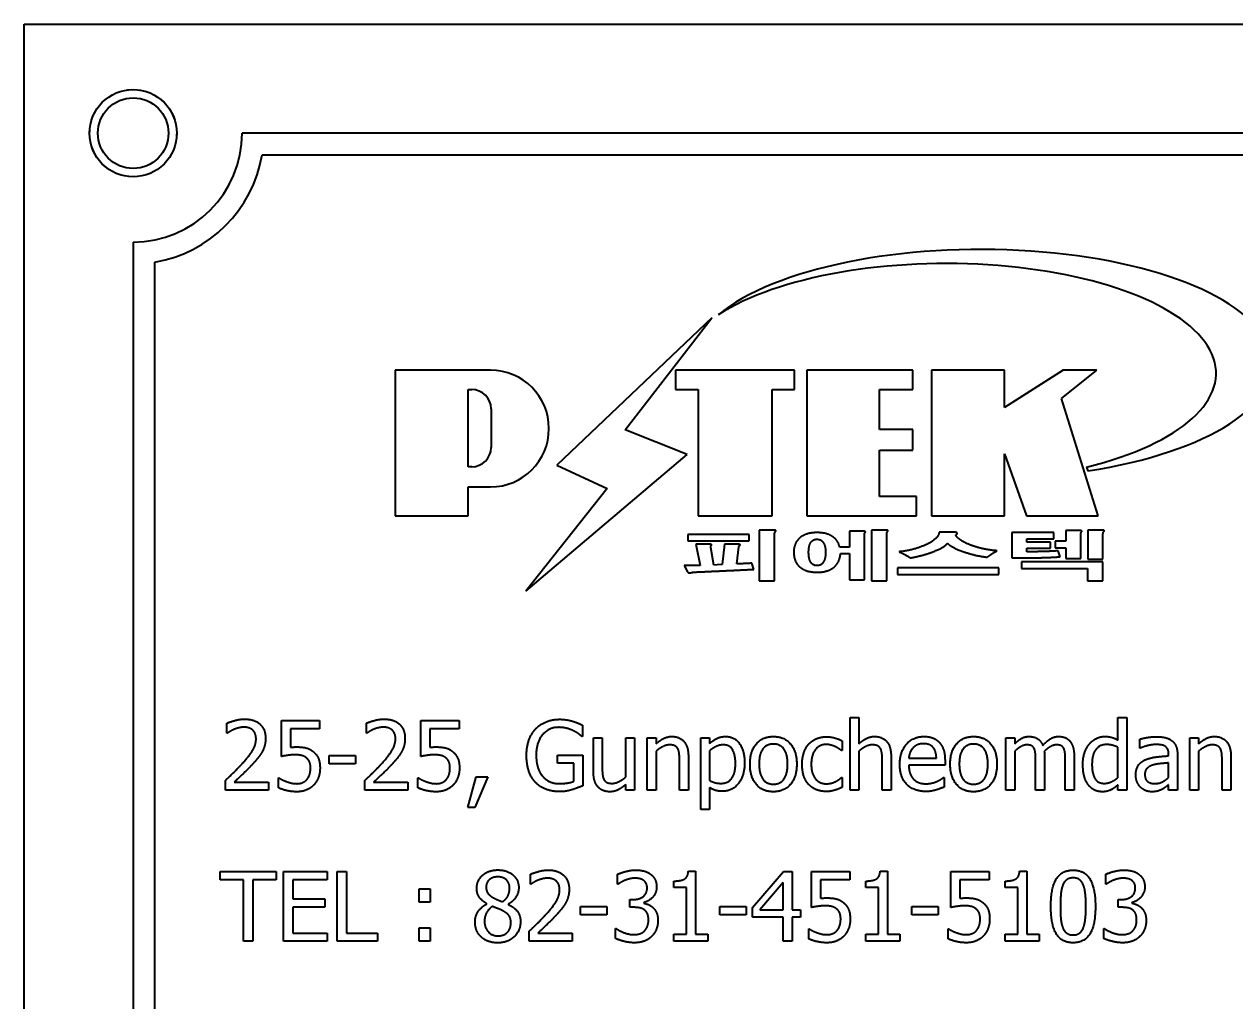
# Model space of a CAD drawing. Header units: inches. Extents: x 6934 to 18973, y 4254 to 7629.
# Drawn here: x 9888.1 to 9943.7, y 5525.9 to 5570.7 of the extents above; entities that cross this region are included whole.
import ezdxf

# ---------------------------------------------------------------- set-up
doc = ezdxf.new("R2010")
doc.units = ezdxf.units.IN
doc.header["$MEASUREMENT"] = 0
doc.layers.add('POWER SUPPLY CASE OUTLINE$0$가시적인 것(ISO)', color=3, linetype='Continuous', lineweight=40, true_color=0x00ff00)
doc.layers.add('POWER SUPPLY CASE OUTLINE$0$가시적인 좁은 것(ISO)', color=3, linetype='Continuous', lineweight=35, true_color=0x00ff00)

msp = doc.modelspace()

# ---------------------------------------------------------------- linework, layer by layer
at = {"layer": 'POWER SUPPLY CASE OUTLINE$0$가시적인 것(ISO)'}
for p, q in [((9888.072, 5570.744), (10038.072, 5570.744)), ((9888.072, 5475.744), (9888.072, 5570.744)), ((10028.072, 5565.744), (9898.072, 5565.744)), ((9898.988, 5564.744), (10027.156, 5564.744)), ((9893.072, 5560.744), (9893.072, 5485.744)), ((9894.072, 5486.66), (9894.072, 5559.828)), ((9919.629, 5557.264), (9912.515, 5550.513)), ((9915.655, 5552.131), (9919.629, 5557.264)), ((9905.099, 5554.863), (9905.099, 5548.178)), ((9909.476, 5554.863), (9905.099, 5554.863)), ((9917.965, 5554.863), (9917.965, 5553.977)), ((9923.426, 5554.863), (9917.965, 5554.863)), ((9923.426, 5553.977), (9923.426, 5554.863)), ((9923.989, 5554.863), (9923.989, 5548.178)), ((9928.846, 5554.863), (9923.989, 5554.863)), ((9928.846, 5553.977), (9928.846, 5554.863)), ((9929.705, 5554.863), (9929.705, 5548.178)), ((9933.067, 5554.863), (9929.705, 5554.863)), ((9933.067, 5553.148), (9933.067, 5554.863)), ((9935.754, 5554.863), (9933.067, 5553.148)), ((9935.679, 5553.568), (9937.292, 5554.863)), ((9937.292, 5554.863), (9935.754, 5554.863)), ((9908.442, 5550.433), (9908.442, 5553.977)), ((9908.442, 5553.977), (9908.611, 5553.977)), ((9917.965, 5553.977), (9918.996, 5553.977)), ((9918.996, 5553.977), (9918.996, 5548.178)), ((9922.395, 5553.977), (9923.426, 5553.977)), ((9922.395, 5548.178), (9922.395, 5553.977)), ((9927.331, 5553.977), (9928.846, 5553.977)), ((9927.331, 5552.139), (9927.331, 5553.977)), ((9937.357, 5548.178), (9935.679, 5553.568)), ((9909.497, 5553.091), (9909.497, 5551.319)), ((9918.498, 5551.002), (9915.655, 5552.131)), ((9928.846, 5552.139), (9927.331, 5552.139)), ((9928.846, 5551.198), (9928.846, 5552.139)), ((9911.093, 5544.717), (9918.498, 5551.002)), ((9927.331, 5551.198), (9928.846, 5551.198)), ((9927.331, 5549.064), (9927.331, 5551.198)), ((9933.067, 5551.019), (9934.072, 5548.178)), ((9933.067, 5548.178), (9933.067, 5551.019)), ((9908.611, 5550.433), (9908.442, 5550.433)), ((9912.515, 5550.513), (9914.833, 5549.438)), ((9936.826, 5550.42), (9936.882, 5550.242)), ((9908.442, 5548.178), (9908.442, 5549.507)), ((9908.442, 5549.507), (9909.476, 5549.507)), ((9914.833, 5549.438), (9911.093, 5544.717)), ((9929.023, 5549.064), (9927.331, 5549.064)), ((9929.023, 5548.178), (9929.023, 5549.064)), ((9905.099, 5548.178), (9908.442, 5548.178)), ((9918.996, 5548.178), (9922.395, 5548.178)), ((9923.989, 5548.178), (9929.023, 5548.178)), ((9929.705, 5548.178), (9933.067, 5548.178)), ((9934.072, 5548.178), (9937.357, 5548.178)), ((9921.794, 5547.53), (9921.794, 5545.203)), ((9922.225, 5547.53), (9921.794, 5547.53)), ((9925.943, 5547.481), (9925.943, 5546.742)), ((9926.34, 5547.481), (9925.943, 5547.481)), ((9926.951, 5547.53), (9926.951, 5545.203)), ((9927.392, 5547.53), (9926.951, 5547.53)), ((9930.572, 5547.435), (9930.058, 5547.435)), ((9935.87, 5547.513), (9935.87, 5547.021)), ((9936.272, 5547.513), (9935.87, 5547.513)), ((9936.878, 5547.53), (9936.878, 5546.197)), ((9937.319, 5547.53), (9936.878, 5547.53)), ((9921.348, 5547.331), (9918.532, 5547.331)), ((9918.532, 5547.331), (9918.532, 5547.035)), ((9918.532, 5547.035), (9921.348, 5547.035)), ((9918.896, 5546.883), (9919.094, 5545.908)), ((9919.351, 5546.883), (9918.896, 5546.883)), ((9920.209, 5546.883), (9920.107, 5545.94)), ((9920.631, 5546.883), (9920.209, 5546.883)), ((9921.348, 5547.035), (9921.348, 5547.331)), ((9922.511, 5545.203), (9922.511, 5547.367)), ((9926.631, 5545.242), (9926.631, 5547.336)), ((9927.654, 5545.203), (9927.654, 5547.36)), ((9935.322, 5547.411), (9933.402, 5547.411)), ((9933.402, 5547.411), (9933.402, 5546.25)), ((9934.081, 5547.13), (9935.322, 5547.13)), ((9934.081, 5546.979), (9934.081, 5547.13)), ((9935.167, 5546.979), (9934.081, 5546.979)), ((9935.167, 5546.698), (9935.167, 5546.979)), ((9935.322, 5547.13), (9935.322, 5547.411)), ((9935.39, 5547.021), (9935.39, 5546.718)), ((9935.87, 5547.021), (9935.39, 5547.021)), ((9936.563, 5546.219), (9936.563, 5547.348)), ((9937.581, 5546.197), (9937.581, 5547.36)), ((9919.724, 5545.923), (9919.589, 5546.73)), ((9920.781, 5545.971), (9920.873, 5546.754)), ((9925.943, 5546.742), (9925.497, 5546.742)), ((9925.531, 5546.444), (9925.943, 5546.444)), ((9925.943, 5546.444), (9925.943, 5545.242)), ((9934.081, 5546.698), (9935.167, 5546.698)), ((9934.081, 5546.534), (9934.081, 5546.698)), ((9934.352, 5546.534), (9934.081, 5546.534)), ((9935.39, 5546.718), (9935.87, 5546.718)), ((9935.622, 5546.303), (9935.516, 5546.572)), ((9935.87, 5546.718), (9935.87, 5546.219)), ((9918.362, 5545.894), (9918.493, 5545.644)), ((9919.879, 5545.933), (9919.724, 5545.923)), ((9920.107, 5545.94), (9919.879, 5545.933)), ((9920.975, 5545.981), (9920.781, 5545.971)), ((9921.557, 5545.724), (9921.46, 5546.005)), ((9932.801, 5545.787), (9928.148, 5545.787)), ((9928.148, 5545.787), (9928.148, 5545.484)), ((9932.801, 5545.484), (9932.801, 5545.787)), ((9933.402, 5546.25), (9934.018, 5546.25)), ((9937.581, 5546.063), (9933.844, 5546.063)), ((9933.844, 5546.063), (9933.844, 5545.76)), ((9933.844, 5545.76), (9936.863, 5545.76)), ((9935.87, 5546.219), (9936.563, 5546.219)), ((9936.863, 5545.76), (9936.863, 5545.203)), ((9936.878, 5546.197), (9937.581, 5546.197)), ((9937.581, 5545.203), (9937.581, 5546.063)), ((9921.794, 5545.203), (9922.511, 5545.203)), ((9925.943, 5545.242), (9926.631, 5545.242)), ((9926.951, 5545.203), (9927.654, 5545.203)), ((9928.148, 5545.484), (9932.801, 5545.484)), ((9936.863, 5545.203), (9937.581, 5545.203)), ((9897.373, 5538.203), (9897.373, 5538.659)), ((9899.873, 5537.134), (9899.873, 5538.784)), ((9899.873, 5538.784), (9901.629, 5538.784)), ((9901.629, 5538.784), (9901.629, 5538.408)), ((9903.773, 5538.203), (9903.773, 5538.659)), ((9906.273, 5537.134), (9906.273, 5538.784)), ((9906.273, 5538.784), (9908.029, 5538.784)), ((9908.029, 5538.784), (9908.029, 5538.408)), ((9913.697, 5538.566), (9913.697, 5538.052)), ((9925.971, 5535.584), (9925.971, 5538.926)), ((9925.971, 5538.926), (9926.375, 5538.926)), ((9926.375, 5538.926), (9926.375, 5537.718)), ((9938.265, 5537.889), (9938.265, 5538.926)), ((9938.265, 5538.926), (9938.67, 5538.926)), ((9938.67, 5538.926), (9938.67, 5535.584)), ((9897.396, 5538.203), (9897.373, 5538.203)), ((9901.629, 5538.408), (9900.285, 5538.408)), ((9900.285, 5538.408), (9900.285, 5537.555)), ((9903.796, 5538.203), (9903.773, 5538.203)), ((9908.029, 5538.408), (9906.685, 5538.408)), ((9906.685, 5538.408), (9906.685, 5537.555)), ((9913.697, 5538.052), (9913.661, 5538.052)), ((9914.195, 5536.427), (9914.195, 5537.985)), ((9914.195, 5537.985), (9914.6, 5537.985)), ((9914.6, 5537.985), (9914.6, 5536.616)), ((9915.676, 5536.191), (9915.676, 5537.985)), ((9915.676, 5537.985), (9916.08, 5537.985)), ((9916.08, 5537.985), (9916.08, 5535.584)), ((9916.666, 5535.584), (9916.666, 5537.985)), ((9916.666, 5537.985), (9917.071, 5537.985)), ((9917.071, 5537.985), (9917.071, 5537.718)), ((9919.12, 5537.985), (9919.524, 5537.985)), ((9919.12, 5534.699), (9919.12, 5537.985)), ((9919.524, 5537.985), (9919.524, 5537.734)), ((9933.128, 5535.584), (9933.128, 5537.985)), ((9933.128, 5537.985), (9933.533, 5537.985)), ((9933.533, 5537.985), (9933.533, 5537.721)), ((9941.566, 5535.584), (9941.566, 5537.985)), ((9941.566, 5537.985), (9941.971, 5537.985)), ((9941.971, 5537.985), (9941.971, 5537.718)), ((9925.603, 5537.855), (9925.603, 5537.402)), ((9938.265, 5536.167), (9938.265, 5537.555)), ((9939.279, 5537.521), (9939.279, 5537.933)), ((9939.302, 5537.521), (9939.279, 5537.521)), ((9902.069, 5536.79), (9902.069, 5537.179)), ((9902.069, 5537.179), (9903.28, 5537.179)), ((9903.28, 5537.179), (9903.28, 5536.79)), ((9912.548, 5536.821), (9912.548, 5537.194)), ((9912.548, 5537.194), (9913.71, 5537.194)), ((9913.71, 5537.194), (9913.71, 5535.796)), ((9917.071, 5537.378), (9917.071, 5535.584)), ((9918.147, 5535.584), (9918.147, 5536.953)), ((9918.552, 5537.142), (9918.552, 5535.584)), ((9919.524, 5537.396), (9919.524, 5536.032)), ((9925.603, 5537.402), (9925.579, 5537.402)), ((9926.375, 5537.378), (9926.375, 5535.584)), ((9927.452, 5535.584), (9927.452, 5536.953)), ((9927.856, 5537.142), (9927.856, 5535.584)), ((9928.668, 5537.052), (9929.936, 5537.052)), ((9930.33, 5536.963), (9930.33, 5536.743)), ((9933.533, 5537.378), (9933.533, 5535.584)), ((9934.489, 5535.584), (9934.489, 5536.974)), ((9934.894, 5537.166), (9934.894, 5535.584)), ((9935.851, 5535.584), (9935.851, 5536.974)), ((9936.255, 5537.166), (9936.255, 5535.584)), ((9940.594, 5537.163), (9940.594, 5537.241)), ((9940.998, 5537.225), (9940.998, 5535.584)), ((9941.971, 5537.378), (9941.971, 5535.584)), ((9943.047, 5535.584), (9943.047, 5536.953)), ((9943.452, 5537.142), (9943.452, 5535.584)), ((9903.28, 5536.79), (9902.069, 5536.79)), ((9913.29, 5536.821), (9912.548, 5536.821)), ((9913.29, 5535.993), (9913.29, 5536.821)), ((9930.33, 5536.743), (9928.668, 5536.743)), ((9940.594, 5536.175), (9940.594, 5536.841)), ((9897.306, 5535.584), (9897.306, 5536.038)), ((9897.708, 5535.955), (9899.279, 5535.955)), ((9899.279, 5535.955), (9899.279, 5535.584)), ((9899.741, 5535.698), (9899.741, 5536.152)), ((9899.741, 5536.152), (9899.772, 5536.152)), ((9903.706, 5535.584), (9903.706, 5536.038)), ((9904.108, 5535.955), (9905.679, 5535.955)), ((9905.679, 5535.955), (9905.679, 5535.584)), ((9906.141, 5535.698), (9906.141, 5536.152)), ((9906.141, 5536.152), (9906.172, 5536.152)), ((9908.433, 5534.788), (9908.812, 5536.196)), ((9909.348, 5536.196), (9908.747, 5534.788)), ((9908.812, 5536.196), (9909.348, 5536.196)), ((9915.676, 5535.584), (9915.676, 5535.848)), ((9925.579, 5536.172), (9925.603, 5536.172)), ((9925.603, 5536.172), (9925.603, 5535.719)), ((9930.263, 5536.172), (9930.286, 5536.172)), ((9930.286, 5536.172), (9930.286, 5535.732)), ((9938.265, 5535.584), (9938.265, 5535.828)), ((9940.594, 5535.584), (9940.594, 5535.838)), ((9899.279, 5535.584), (9897.306, 5535.584)), ((9905.679, 5535.584), (9903.706, 5535.584)), ((9916.08, 5535.584), (9915.676, 5535.584)), ((9917.071, 5535.584), (9916.666, 5535.584)), ((9918.552, 5535.584), (9918.147, 5535.584)), ((9919.524, 5535.706), (9919.524, 5534.699)), ((9926.375, 5535.584), (9925.971, 5535.584)), ((9927.856, 5535.584), (9927.452, 5535.584)), ((9933.533, 5535.584), (9933.128, 5535.584)), ((9934.894, 5535.584), (9934.489, 5535.584)), ((9936.255, 5535.584), (9935.851, 5535.584)), ((9938.67, 5535.584), (9938.265, 5535.584)), ((9940.998, 5535.584), (9940.594, 5535.584)), ((9941.971, 5535.584), (9941.566, 5535.584)), ((9943.452, 5535.584), (9943.047, 5535.584)), ((9908.747, 5534.788), (9908.433, 5534.788)), ((9919.524, 5534.699), (9919.12, 5534.699)), ((9897.07, 5531.475), (9897.07, 5531.854)), ((9897.07, 5531.854), (9899.642, 5531.854)), ((9899.642, 5531.854), (9899.642, 5531.475)), ((9899.966, 5528.654), (9899.966, 5531.854)), ((9899.966, 5531.854), (9901.968, 5531.854)), ((9901.968, 5531.854), (9901.968, 5531.475)), ((9902.435, 5528.654), (9902.435, 5531.854)), ((9902.435, 5531.854), (9902.86, 5531.854)), ((9902.86, 5531.854), (9902.86, 5529.032)), ((9918.552, 5531.864), (9918.884, 5531.864)), ((9918.884, 5531.864), (9918.884, 5528.981)), ((9921.49, 5530.205), (9922.921, 5531.854)), ((9922.921, 5531.854), (9923.315, 5531.854)), ((9923.315, 5531.854), (9923.315, 5530.098)), ((9924.205, 5530.205), (9924.205, 5531.854)), ((9924.205, 5531.854), (9925.96, 5531.854)), ((9925.96, 5531.854), (9925.96, 5531.478)), ((9927.353, 5531.864), (9927.685, 5531.864)), ((9927.685, 5531.864), (9927.685, 5528.981)), ((9930.605, 5530.205), (9930.605, 5531.854)), ((9930.605, 5531.854), (9932.36, 5531.854)), ((9932.36, 5531.854), (9932.36, 5531.478)), ((9933.753, 5531.864), (9934.085, 5531.864)), ((9934.085, 5531.864), (9934.085, 5528.981)), ((9898.143, 5531.475), (9897.07, 5531.475)), ((9898.143, 5528.654), (9898.143, 5531.475)), ((9899.642, 5531.475), (9898.569, 5531.475)), ((9898.569, 5531.475), (9898.569, 5528.654)), ((9901.968, 5531.475), (9900.392, 5531.475)), ((9900.392, 5531.475), (9900.392, 5530.599)), ((9911.306, 5531.273), (9911.306, 5531.729)), ((9915.3, 5531.27), (9915.3, 5531.724)), ((9917.89, 5531.125), (9917.89, 5531.418)), ((9922.903, 5531.348), (9921.827, 5530.098)), ((9922.903, 5530.098), (9922.903, 5531.348)), ((9925.96, 5531.478), (9924.617, 5531.478)), ((9924.617, 5531.478), (9924.617, 5530.625)), ((9926.692, 5531.125), (9926.692, 5531.418)), ((9932.36, 5531.478), (9931.017, 5531.478)), ((9931.017, 5531.478), (9931.017, 5530.625)), ((9933.092, 5531.125), (9933.092, 5531.418)), ((9937.705, 5531.27), (9937.705, 5531.724)), ((9906.195, 5530.443), (9906.195, 5531.055)), ((9906.195, 5531.055), (9906.709, 5531.055)), ((9906.709, 5531.055), (9906.709, 5530.443)), ((9911.33, 5531.273), (9911.306, 5531.273)), ((9915.326, 5531.27), (9915.3, 5531.27)), ((9918.471, 5531.125), (9917.89, 5531.125)), ((9918.471, 5528.981), (9918.471, 5531.125)), ((9927.273, 5531.125), (9926.692, 5531.125)), ((9927.273, 5528.981), (9927.273, 5531.125)), ((9933.673, 5531.125), (9933.092, 5531.125)), ((9933.673, 5528.981), (9933.673, 5531.125)), ((9937.731, 5531.27), (9937.705, 5531.27)), ((9900.392, 5530.599), (9901.862, 5530.599)), ((9900.392, 5530.22), (9900.392, 5529.032)), ((9901.862, 5530.22), (9900.392, 5530.22)), ((9901.862, 5530.599), (9901.862, 5530.22)), ((9906.709, 5530.443), (9906.195, 5530.443)), ((9909.304, 5530.363), (9909.304, 5530.376)), ((9910.279, 5530.358), (9910.279, 5530.345)), ((9913.601, 5529.86), (9913.601, 5530.249)), ((9913.601, 5530.249), (9914.812, 5530.249)), ((9914.812, 5530.249), (9914.812, 5529.86)), ((9915.865, 5530.212), (9915.865, 5530.568)), ((9915.865, 5530.568), (9916.008, 5530.568)), ((9916.047, 5530.212), (9915.865, 5530.212)), ((9916.503, 5530.433), (9916.503, 5530.402)), ((9920.001, 5529.86), (9920.001, 5530.249)), ((9920.001, 5530.249), (9921.212, 5530.249)), ((9921.212, 5530.249), (9921.212, 5529.86)), ((9921.49, 5529.753), (9921.49, 5530.205)), ((9928.803, 5529.86), (9928.803, 5530.249)), ((9928.803, 5530.249), (9930.014, 5530.249)), ((9930.014, 5530.249), (9930.014, 5529.86)), ((9938.27, 5530.212), (9938.27, 5530.568)), ((9938.27, 5530.568), (9938.413, 5530.568)), ((9938.452, 5530.212), (9938.27, 5530.212)), ((9938.908, 5530.433), (9938.908, 5530.402)), ((9914.812, 5529.86), (9913.601, 5529.86)), ((9921.212, 5529.86), (9920.001, 5529.86)), ((9922.903, 5529.753), (9921.49, 5529.753)), ((9921.827, 5530.098), (9922.903, 5530.098)), ((9922.903, 5528.654), (9922.903, 5529.753)), ((9923.315, 5530.098), (9923.697, 5530.098)), ((9923.697, 5529.753), (9923.315, 5529.753)), ((9923.315, 5529.753), (9923.315, 5528.654)), ((9923.697, 5530.098), (9923.697, 5529.753)), ((9930.014, 5529.86), (9928.803, 5529.86)), ((9906.195, 5528.654), (9906.195, 5529.266)), ((9906.195, 5529.266), (9906.709, 5529.266)), ((9906.709, 5529.266), (9906.709, 5528.654)), ((9911.239, 5528.654), (9911.239, 5529.108)), ((9915.212, 5528.783), (9915.212, 5529.237)), ((9915.212, 5529.237), (9915.243, 5529.237)), ((9924.073, 5528.768), (9924.073, 5529.222)), ((9924.073, 5529.222), (9924.104, 5529.222)), ((9930.473, 5528.768), (9930.473, 5529.222)), ((9930.473, 5529.222), (9930.504, 5529.222)), ((9937.617, 5528.783), (9937.617, 5529.237)), ((9937.617, 5529.237), (9937.648, 5529.237)), ((9898.569, 5528.654), (9898.143, 5528.654)), ((9901.968, 5528.654), (9899.966, 5528.654)), ((9900.392, 5529.032), (9901.968, 5529.032)), ((9901.968, 5529.032), (9901.968, 5528.654)), ((9904.289, 5528.654), (9902.435, 5528.654)), ((9902.86, 5529.032), (9904.289, 5529.032)), ((9904.289, 5529.032), (9904.289, 5528.654)), ((9906.709, 5528.654), (9906.195, 5528.654)), ((9913.212, 5528.654), (9911.239, 5528.654)), ((9911.641, 5529.025), (9913.212, 5529.025)), ((9913.212, 5529.025), (9913.212, 5528.654)), ((9917.89, 5528.654), (9917.89, 5528.981)), ((9917.89, 5528.981), (9918.471, 5528.981)), ((9919.452, 5528.654), (9917.89, 5528.654)), ((9918.884, 5528.981), (9919.452, 5528.981)), ((9919.452, 5528.981), (9919.452, 5528.654)), ((9923.315, 5528.654), (9922.903, 5528.654)), ((9926.692, 5528.654), (9926.692, 5528.981)), ((9926.692, 5528.981), (9927.273, 5528.981)), ((9928.253, 5528.654), (9926.692, 5528.654)), ((9927.685, 5528.981), (9928.253, 5528.981)), ((9928.253, 5528.981), (9928.253, 5528.654)), ((9933.092, 5528.654), (9933.092, 5528.981)), ((9933.092, 5528.981), (9933.673, 5528.981)), ((9934.653, 5528.654), (9933.092, 5528.654)), ((9934.085, 5528.981), (9934.653, 5528.981)), ((9934.653, 5528.981), (9934.653, 5528.654))]:
    msp.add_line(p, q, dxfattribs=at)
for radius in [2.002, 1.621]:
    msp.add_circle((9893.072, 5565.744), radius, dxfattribs=at)
for centre, radius, start, end in [((9893.072, 5565.744), 5, 270, 0), ((9893.072, 5565.744), 6, 279.5941, 350.4059), ((9909.476, 5552.185), 2.678, 270, 90), ((9908.611, 5553.091), 0.886, 0, 90), ((9908.611, 5551.319), 0.886, 270, 0)]:
    msp.add_arc(centre, radius, start, end, dxfattribs=at)
for centre, major_axis, ratio, start_param, end_param in [((9931.983, 5555.142), (-13.36, 0), 0.39426, 1.946253, 5.837607), ((9930.394, 5554.724), (12.377, 0), 0.40699, 5.258849, 8.861799)]:
    msp.add_ellipse(centre, major_axis=major_axis, ratio=ratio, start_param=start_param, end_param=end_param, dxfattribs=at)
for points in [[(9922.545, 5547.518), (9922.492, 5547.53), (9922.225, 5547.53)], [(9922.511, 5547.367), (9922.511, 5547.396), (9922.526, 5547.425)], [(9922.526, 5547.425), (9922.531, 5547.44), (9922.55, 5547.467)], [(9922.55, 5547.467), (9922.584, 5547.508), (9922.545, 5547.518)], [(9926.656, 5547.464), (9926.597, 5547.481), (9926.34, 5547.481)], [(9926.66, 5547.408), (9926.694, 5547.452), (9926.656, 5547.464)], [(9927.693, 5547.515), (9927.639, 5547.53), (9927.392, 5547.53)], [(9927.654, 5547.36), (9927.654, 5547.387), (9927.664, 5547.413)], [(9927.664, 5547.413), (9927.673, 5547.43), (9927.693, 5547.457)], [(9927.693, 5547.457), (9927.727, 5547.503), (9927.693, 5547.515)], [(9930.058, 5547.435), (9930.058, 5547.156), (9929.51, 5546.883)], [(9930.872, 5547.406), (9930.814, 5547.435), (9930.572, 5547.435)], [(9936.582, 5547.496), (9936.529, 5547.513), (9936.272, 5547.513)], [(9936.572, 5547.399), (9936.577, 5547.411), (9936.592, 5547.438)], [(9936.592, 5547.438), (9936.626, 5547.484), (9936.582, 5547.496)], [(9937.619, 5547.515), (9937.566, 5547.53), (9937.319, 5547.53)], [(9937.581, 5547.36), (9937.581, 5547.387), (9937.59, 5547.413)], [(9937.59, 5547.413), (9937.6, 5547.43), (9937.619, 5547.457)], [(9937.619, 5547.457), (9937.653, 5547.503), (9937.619, 5547.515)], [(9919.594, 5546.87), (9919.55, 5546.883), (9919.351, 5546.883)], [(9919.603, 5546.824), (9919.623, 5546.861), (9919.594, 5546.87)], [(9920.912, 5546.866), (9920.863, 5546.883), (9920.631, 5546.883)], [(9920.907, 5546.817), (9920.946, 5546.856), (9920.912, 5546.866)], [(9923.655, 5547.159), (9923.389, 5546.916), (9923.389, 5546.507)], [(9924.465, 5547.411), (9923.941, 5547.411), (9923.655, 5547.159)], [(9924.072, 5546.507), (9924.072, 5546.803), (9924.169, 5546.955)], [(9924.169, 5546.955), (9924.271, 5547.106), (9924.46, 5547.106)], [(9924.46, 5547.106), (9924.644, 5547.106), (9924.741, 5546.955)], [(9925.172, 5547.229), (9924.901, 5547.411), (9924.465, 5547.411)], [(9924.741, 5546.955), (9924.848, 5546.803), (9924.848, 5546.507)], [(9925.497, 5546.742), (9925.429, 5547.052), (9925.172, 5547.229)], [(9926.631, 5547.336), (9926.631, 5547.355), (9926.641, 5547.377)], [(9926.641, 5547.377), (9926.646, 5547.387), (9926.66, 5547.408)], [(9929.51, 5546.883), (9928.958, 5546.606), (9928.221, 5546.531)], [(9929.777, 5546.529), (9930.305, 5546.732), (9930.446, 5546.924)], [(9930.446, 5546.924), (9930.62, 5546.732), (9931.153, 5546.541)], [(9930.829, 5547.302), (9930.931, 5547.377), (9930.872, 5547.406)], [(9930.96, 5547.132), (9930.829, 5547.236), (9930.829, 5547.302)], [(9931.338, 5546.909), (9931.1, 5547.018), (9930.96, 5547.132)], [(9931.934, 5546.703), (9931.609, 5546.788), (9931.338, 5546.909)], [(9936.563, 5547.348), (9936.563, 5547.372), (9936.572, 5547.399)], [(9919.589, 5546.73), (9919.579, 5546.757), (9919.584, 5546.783)], [(9919.584, 5546.783), (9919.589, 5546.798), (9919.603, 5546.824)], [(9920.873, 5546.754), (9920.873, 5546.771), (9920.883, 5546.788)], [(9920.883, 5546.788), (9920.893, 5546.798), (9920.907, 5546.817)], [(9923.389, 5546.507), (9923.389, 5546.085), (9923.655, 5545.845)], [(9924.169, 5546.046), (9924.072, 5546.202), (9924.072, 5546.507)], [(9924.848, 5546.507), (9924.848, 5546.204), (9924.741, 5546.046)], [(9925.24, 5545.826), (9925.507, 5546.049), (9925.531, 5546.444)], [(9928.221, 5546.531), (9928.362, 5546.471), (9928.497, 5546.395)], [(9928.497, 5546.395), (9928.633, 5546.323), (9928.74, 5546.252)], [(9928.74, 5546.252), (9929.268, 5546.335), (9929.777, 5546.529)], [(9931.153, 5546.541), (9931.691, 5546.352), (9932.259, 5546.282)], [(9932.724, 5546.575), (9932.312, 5546.609), (9931.934, 5546.703)], [(9932.259, 5546.282), (9932.37, 5546.364), (9932.486, 5546.439)], [(9932.486, 5546.439), (9932.617, 5546.524), (9932.724, 5546.575)], [(9934.915, 5546.543), (9934.648, 5546.534), (9934.352, 5546.534)], [(9934.813, 5546.262), (9935.283, 5546.274), (9935.622, 5546.303)], [(9935.516, 5546.572), (9935.21, 5546.553), (9934.915, 5546.543)], [(9918.721, 5545.899), (9918.513, 5545.894), (9918.362, 5545.894)], [(9919.094, 5545.908), (9918.862, 5545.903), (9918.721, 5545.899)], [(9921.237, 5545.993), (9921.154, 5545.988), (9920.975, 5545.981)], [(9921.46, 5546.005), (9921.377, 5546), (9921.237, 5545.993)], [(9923.655, 5545.845), (9923.941, 5545.591), (9924.465, 5545.591)], [(9924.46, 5545.894), (9924.271, 5545.894), (9924.169, 5546.046)], [(9924.741, 5546.046), (9924.644, 5545.894), (9924.46, 5545.894)], [(9924.465, 5545.591), (9924.959, 5545.591), (9925.24, 5545.826)], [(9934.018, 5546.25), (9934.449, 5546.25), (9934.813, 5546.262)], [(9918.493, 5545.644), (9918.532, 5545.579), (9918.561, 5545.569)], [(9918.561, 5545.569), (9918.59, 5545.559), (9918.677, 5545.574)], [(9918.677, 5545.574), (9918.755, 5545.586), (9918.808, 5545.593)], [(9918.808, 5545.593), (9918.905, 5545.603), (9919.012, 5545.605)], [(9919.012, 5545.605), (9919.511, 5545.627), (9920.19, 5545.659)], [(9920.19, 5545.659), (9920.839, 5545.688), (9921.557, 5545.724)], [(9897.373, 5538.659), (9897.505, 5538.724), (9897.98, 5538.851), (9898.193, 5538.851)], [(9898.193, 5538.851), (9898.641, 5538.851), (9899.147, 5538.377), (9899.147, 5537.972)], [(9903.773, 5538.659), (9903.905, 5538.724), (9904.38, 5538.851), (9904.593, 5538.851)], [(9904.593, 5538.851), (9905.041, 5538.851), (9905.547, 5538.377), (9905.547, 5537.972)], [(9911.545, 5538.403), (9911.739, 5538.613), (9912.31, 5538.841), (9912.65, 5538.841)], [(9912.65, 5538.841), (9912.813, 5538.841), (9913.109, 5538.794), (9913.243, 5538.753)], [(9913.243, 5538.753), (9913.352, 5538.722), (9913.617, 5538.607), (9913.697, 5538.566)], [(9897.708, 5538.379), (9897.617, 5538.343), (9897.448, 5538.239), (9897.396, 5538.203)], [(9898.161, 5538.48), (9898.047, 5538.48), (9897.814, 5538.423), (9897.708, 5538.379)], [(9898.553, 5538.351), (9898.478, 5538.416), (9898.281, 5538.48), (9898.161, 5538.48)], [(9898.711, 5537.949), (9898.711, 5538.084), (9898.628, 5538.286), (9898.553, 5538.351)], [(9899.147, 5537.972), (9899.147, 5537.783), (9899.059, 5537.466), (9898.981, 5537.332)], [(9904.108, 5538.379), (9904.017, 5538.343), (9903.848, 5538.239), (9903.796, 5538.203)], [(9904.561, 5538.48), (9904.447, 5538.48), (9904.214, 5538.423), (9904.108, 5538.379)], [(9904.953, 5538.351), (9904.878, 5538.416), (9904.681, 5538.48), (9904.561, 5538.48)], [(9905.111, 5537.949), (9905.111, 5538.084), (9905.028, 5538.286), (9904.953, 5538.351)], [(9905.547, 5537.972), (9905.547, 5537.783), (9905.459, 5537.466), (9905.381, 5537.332)], [(9911.125, 5537.186), (9911.125, 5537.573), (9911.343, 5538.185), (9911.545, 5538.403)], [(9912.6, 5538.473), (9912.139, 5538.473), (9911.568, 5537.778), (9911.568, 5537.199)], [(9913.256, 5538.322), (9913.127, 5538.387), (9912.792, 5538.473), (9912.6, 5538.473)], [(9913.661, 5538.052), (9913.581, 5538.123), (9913.412, 5538.25), (9913.256, 5538.322)], [(9917.071, 5537.718), (9917.253, 5537.881), (9917.603, 5538.052), (9917.8, 5538.052)], [(9917.8, 5538.052), (9918.152, 5538.052), (9918.552, 5537.586), (9918.552, 5537.142)], [(9919.524, 5537.734), (9919.675, 5537.871), (9920.043, 5538.052), (9920.258, 5538.052)], [(9920.258, 5538.052), (9920.67, 5538.052), (9921.132, 5537.399), (9921.132, 5536.849)], [(9921.381, 5536.784), (9921.381, 5537.386), (9921.972, 5538.052), (9922.454, 5538.052)], [(9922.454, 5538.052), (9922.942, 5538.052), (9923.525, 5537.389), (9923.525, 5536.784)], [(9924.086, 5537.713), (9924.228, 5537.871), (9924.651, 5538.04), (9924.895, 5538.04)], [(9924.895, 5538.04), (9925.092, 5538.04), (9925.46, 5537.928), (9925.603, 5537.855)], [(9926.375, 5537.718), (9926.557, 5537.881), (9926.907, 5538.052), (9927.104, 5538.052)], [(9927.104, 5538.052), (9927.457, 5538.052), (9927.856, 5537.586), (9927.856, 5537.142)], [(9928.258, 5536.771), (9928.258, 5537.358), (9928.873, 5538.052), (9929.368, 5538.052)], [(9929.368, 5538.052), (9929.591, 5538.052), (9929.936, 5537.923), (9930.063, 5537.785)], [(9930.569, 5536.784), (9930.569, 5537.386), (9931.16, 5538.052), (9931.642, 5538.052)], [(9931.642, 5538.052), (9932.13, 5538.052), (9932.713, 5537.389), (9932.713, 5536.784)], [(9933.533, 5537.721), (9933.691, 5537.879), (9934.002, 5538.052), (9934.189, 5538.052)], [(9934.189, 5538.052), (9934.401, 5538.052), (9934.731, 5537.858), (9934.816, 5537.638)], [(9934.816, 5537.638), (9935, 5537.842), (9935.348, 5538.052), (9935.55, 5538.052)], [(9935.55, 5538.052), (9935.706, 5538.052), (9935.96, 5537.957), (9936.053, 5537.848)], [(9936.963, 5537.718), (9937.096, 5537.874), (9937.466, 5538.052), (9937.671, 5538.052)], [(9937.671, 5538.052), (9937.85, 5538.052), (9938.117, 5537.972), (9938.265, 5537.889)], [(9939.279, 5537.933), (9939.391, 5537.964), (9939.808, 5538.042), (9940.013, 5538.042)], [(9940.013, 5538.042), (9940.262, 5538.042), (9940.602, 5537.964), (9940.736, 5537.863)], [(9941.971, 5537.718), (9942.152, 5537.881), (9942.502, 5538.052), (9942.7, 5538.052)], [(9942.7, 5538.052), (9943.052, 5538.052), (9943.452, 5537.586), (9943.452, 5537.142)], [(9898.078, 5536.808), (9898.444, 5537.21), (9898.711, 5537.692), (9898.711, 5537.949)], [(9900.285, 5537.555), (9900.363, 5537.565), (9900.513, 5537.573), (9900.576, 5537.573)], [(9900.576, 5537.573), (9900.822, 5537.573), (9901.162, 5537.492), (9901.317, 5537.373)], [(9904.478, 5536.808), (9904.844, 5537.21), (9905.111, 5537.692), (9905.111, 5537.949)], [(9906.685, 5537.555), (9906.763, 5537.565), (9906.913, 5537.573), (9906.976, 5537.573)], [(9906.976, 5537.573), (9907.222, 5537.573), (9907.562, 5537.492), (9907.717, 5537.373)], [(9917.693, 5537.669), (9917.543, 5537.669), (9917.224, 5537.508), (9917.071, 5537.378)], [(9918.069, 5537.49), (9918.02, 5537.581), (9917.844, 5537.669), (9917.693, 5537.669)], [(9918.147, 5536.953), (9918.147, 5537.119), (9918.116, 5537.404), (9918.069, 5537.49)], [(9920.159, 5537.669), (9919.988, 5537.669), (9919.667, 5537.516), (9919.524, 5537.396)], [(9920.714, 5536.803), (9920.714, 5537.215), (9920.453, 5537.669), (9920.159, 5537.669)], [(9922.454, 5537.705), (9922.141, 5537.705), (9921.798, 5537.251), (9921.798, 5536.784)], [(9923.108, 5536.784), (9923.108, 5537.251), (9922.768, 5537.705), (9922.454, 5537.705)], [(9923.774, 5536.779), (9923.774, 5537.096), (9923.943, 5537.557), (9924.086, 5537.713)], [(9924.887, 5537.687), (9924.573, 5537.687), (9924.192, 5537.212), (9924.192, 5536.779)], [(9925.304, 5537.581), (9925.219, 5537.622), (9924.991, 5537.687), (9924.887, 5537.687)], [(9925.579, 5537.402), (9925.535, 5537.438), (9925.4, 5537.531), (9925.304, 5537.581)], [(9926.998, 5537.669), (9926.847, 5537.669), (9926.528, 5537.508), (9926.375, 5537.378)], [(9927.374, 5537.49), (9927.324, 5537.581), (9927.148, 5537.669), (9926.998, 5537.669)], [(9927.452, 5536.953), (9927.452, 5537.119), (9927.42, 5537.404), (9927.374, 5537.49)], [(9928.865, 5537.531), (9928.774, 5537.435), (9928.681, 5537.205), (9928.668, 5537.052)], [(9929.345, 5537.721), (9929.184, 5537.721), (9928.958, 5537.625), (9928.865, 5537.531)], [(9929.798, 5537.534), (9929.728, 5537.625), (9929.508, 5537.721), (9929.345, 5537.721)], [(9929.936, 5537.052), (9929.931, 5537.215), (9929.863, 5537.453), (9929.798, 5537.534)], [(9930.063, 5537.785), (9930.193, 5537.648), (9930.33, 5537.251), (9930.33, 5536.963)], [(9931.642, 5537.705), (9931.328, 5537.705), (9930.986, 5537.251), (9930.986, 5536.784)], [(9932.296, 5536.784), (9932.296, 5537.251), (9931.956, 5537.705), (9931.642, 5537.705)], [(9934.085, 5537.669), (9933.955, 5537.669), (9933.667, 5537.505), (9933.533, 5537.378)], [(9934.422, 5537.5), (9934.381, 5537.586), (9934.222, 5537.669), (9934.085, 5537.669)], [(9934.489, 5536.974), (9934.489, 5537.14), (9934.464, 5537.422), (9934.422, 5537.5)], [(9935.446, 5537.669), (9935.322, 5537.669), (9935.037, 5537.516), (9934.886, 5537.37)], [(9935.783, 5537.5), (9935.742, 5537.586), (9935.584, 5537.669), (9935.446, 5537.669)], [(9935.851, 5536.974), (9935.851, 5537.14), (9935.825, 5537.422), (9935.783, 5537.5)], [(9936.053, 5537.848), (9936.149, 5537.739), (9936.255, 5537.412), (9936.255, 5537.166)], [(9936.657, 5536.766), (9936.657, 5537.083), (9936.821, 5537.544), (9936.963, 5537.718)], [(9937.739, 5537.682), (9937.428, 5537.682), (9937.075, 5537.215), (9937.075, 5536.774)], [(9938.265, 5537.555), (9938.115, 5537.627), (9937.876, 5537.682), (9937.739, 5537.682)], [(9940.01, 5537.684), (9939.87, 5537.684), (9939.492, 5537.601), (9939.302, 5537.521)], [(9940.43, 5537.604), (9940.353, 5537.653), (9940.13, 5537.684), (9940.01, 5537.684)], [(9940.594, 5537.241), (9940.594, 5537.381), (9940.508, 5537.555), (9940.43, 5537.604)], [(9940.736, 5537.863), (9940.869, 5537.765), (9940.998, 5537.451), (9940.998, 5537.225)], [(9942.593, 5537.669), (9942.443, 5537.669), (9942.124, 5537.508), (9941.971, 5537.378)], [(9942.969, 5537.49), (9942.92, 5537.581), (9942.744, 5537.669), (9942.593, 5537.669)], [(9943.047, 5536.953), (9943.047, 5537.119), (9943.016, 5537.404), (9942.969, 5537.49)], [(9898.981, 5537.332), (9898.903, 5537.192), (9898.677, 5536.917), (9898.553, 5536.784)], [(9900.506, 5537.212), (9900.329, 5537.212), (9899.979, 5537.158), (9899.873, 5537.134)], [(9901.03, 5537.064), (9900.939, 5537.145), (9900.669, 5537.212), (9900.506, 5537.212)], [(9901.211, 5536.603), (9901.211, 5536.774), (9901.118, 5536.992), (9901.03, 5537.064)], [(9901.317, 5537.373), (9901.476, 5537.254), (9901.647, 5536.891), (9901.647, 5536.6)], [(9905.381, 5537.332), (9905.303, 5537.192), (9905.077, 5536.917), (9904.953, 5536.784)], [(9906.906, 5537.212), (9906.729, 5537.212), (9906.379, 5537.158), (9906.273, 5537.134)], [(9907.43, 5537.064), (9907.339, 5537.145), (9907.069, 5537.212), (9906.906, 5537.212)], [(9907.611, 5536.603), (9907.611, 5536.774), (9907.518, 5536.992), (9907.43, 5537.064)], [(9907.717, 5537.373), (9907.876, 5537.254), (9908.047, 5536.891), (9908.047, 5536.6)], [(9911.542, 5535.939), (9911.34, 5536.152), (9911.125, 5536.779), (9911.125, 5537.186)], [(9911.568, 5537.199), (9911.568, 5536.878), (9911.719, 5536.395), (9911.861, 5536.229)], [(9921.132, 5536.849), (9921.132, 5536.248), (9920.559, 5535.537), (9920.121, 5535.537)], [(9934.886, 5537.37), (9934.889, 5537.334), (9934.894, 5537.233), (9934.894, 5537.166)], [(9939.085, 5536.279), (9939.085, 5536.528), (9939.295, 5536.88), (9939.523, 5536.981)], [(9939.523, 5536.981), (9939.725, 5537.075), (9940.275, 5537.145), (9940.594, 5537.163)], [(9897.306, 5536.038), (9897.518, 5536.237), (9897.897, 5536.608), (9898.078, 5536.808)], [(9898.553, 5536.784), (9898.351, 5536.564), (9897.855, 5536.092), (9897.708, 5535.955)], [(9901.048, 5536.082), (9901.128, 5536.178), (9901.211, 5536.432), (9901.211, 5536.603)], [(9901.647, 5536.6), (9901.647, 5536.37), (9901.499, 5535.975), (9901.364, 5535.83)], [(9903.706, 5536.038), (9903.918, 5536.237), (9904.297, 5536.608), (9904.478, 5536.808)], [(9904.953, 5536.784), (9904.751, 5536.564), (9904.255, 5536.092), (9904.108, 5535.955)], [(9907.448, 5536.082), (9907.528, 5536.178), (9907.611, 5536.432), (9907.611, 5536.603)], [(9908.047, 5536.6), (9908.047, 5536.37), (9907.899, 5535.975), (9907.764, 5535.83)], [(9914.413, 5535.732), (9914.309, 5535.843), (9914.195, 5536.183), (9914.195, 5536.427)], [(9914.6, 5536.616), (9914.6, 5536.424), (9914.628, 5536.172), (9914.677, 5536.079)], [(9920.053, 5535.9), (9920.367, 5535.9), (9920.714, 5536.362), (9920.714, 5536.803)], [(9922.454, 5535.516), (9921.954, 5535.516), (9921.381, 5536.198), (9921.381, 5536.784)], [(9921.798, 5536.784), (9921.798, 5536.331), (9922.141, 5535.864), (9922.454, 5535.864)], [(9923.525, 5536.784), (9923.525, 5536.178), (9922.942, 5535.516), (9922.454, 5535.516)], [(9922.454, 5535.864), (9922.766, 5535.864), (9923.108, 5536.323), (9923.108, 5536.784)], [(9924.086, 5535.838), (9923.938, 5535.991), (9923.774, 5536.463), (9923.774, 5536.779)], [(9924.192, 5536.779), (9924.192, 5536.357), (9924.56, 5535.882), (9924.887, 5535.882)], [(9929.466, 5535.529), (9928.891, 5535.529), (9928.258, 5536.175), (9928.258, 5536.771)], [(9928.668, 5536.743), (9928.668, 5536.325), (9929.088, 5535.882), (9929.461, 5535.882)], [(9931.642, 5535.516), (9931.142, 5535.516), (9930.569, 5536.198), (9930.569, 5536.784)], [(9930.986, 5536.784), (9930.986, 5536.331), (9931.328, 5535.864), (9931.642, 5535.864)], [(9932.713, 5536.784), (9932.713, 5536.178), (9932.13, 5535.516), (9931.642, 5535.516)], [(9931.642, 5535.864), (9931.953, 5535.864), (9932.296, 5536.323), (9932.296, 5536.784)], [(9936.904, 5535.838), (9936.787, 5535.996), (9936.657, 5536.463), (9936.657, 5536.766)], [(9937.075, 5536.774), (9937.075, 5536.349), (9937.345, 5535.9), (9937.643, 5535.9)], [(9939.873, 5536.743), (9939.712, 5536.694), (9939.502, 5536.489), (9939.502, 5536.307)], [(9939.502, 5536.307), (9939.502, 5536.1), (9939.736, 5535.89), (9939.959, 5535.89)], [(9940.594, 5536.841), (9940.449, 5536.828), (9940.01, 5536.784), (9939.873, 5536.743)], [(9899.772, 5536.152), (9899.821, 5536.115), (9900.005, 5536.022), (9900.117, 5535.981)], [(9900.117, 5535.981), (9900.244, 5535.936), (9900.454, 5535.887), (9900.586, 5535.887)], [(9901.364, 5535.83), (9901.229, 5535.685), (9900.827, 5535.516), (9900.578, 5535.516)], [(9900.586, 5535.887), (9900.716, 5535.887), (9900.959, 5535.981), (9901.048, 5536.082)], [(9906.172, 5536.152), (9906.221, 5536.115), (9906.405, 5536.022), (9906.517, 5535.981)], [(9906.517, 5535.981), (9906.644, 5535.936), (9906.854, 5535.887), (9906.986, 5535.887)], [(9907.764, 5535.83), (9907.629, 5535.685), (9907.227, 5535.516), (9906.978, 5535.516)], [(9906.986, 5535.887), (9907.116, 5535.887), (9907.359, 5535.981), (9907.448, 5536.082)], [(9912.647, 5535.522), (9912.307, 5535.522), (9911.745, 5535.729), (9911.542, 5535.939)], [(9911.861, 5536.229), (9911.999, 5536.064), (9912.388, 5535.89), (9912.631, 5535.89)], [(9912.631, 5535.89), (9912.81, 5535.89), (9913.168, 5535.942), (9913.29, 5535.993)], [(9913.71, 5535.796), (9913.63, 5535.76), (9913.355, 5535.649), (9913.238, 5535.615)], [(9914.677, 5536.079), (9914.727, 5535.986), (9914.895, 5535.9), (9915.053, 5535.9)], [(9915.676, 5535.848), (9915.489, 5535.685), (9915.155, 5535.516), (9914.947, 5535.516)], [(9915.053, 5535.9), (9915.201, 5535.9), (9915.536, 5536.069), (9915.676, 5536.191)], [(9919.524, 5536.032), (9919.682, 5535.957), (9919.908, 5535.9), (9920.053, 5535.9)], [(9924.895, 5535.529), (9924.646, 5535.529), (9924.233, 5535.682), (9924.086, 5535.838)], [(9924.887, 5535.882), (9925.084, 5535.882), (9925.442, 5536.045), (9925.579, 5536.172)], [(9929.461, 5535.882), (9929.594, 5535.882), (9929.85, 5535.942), (9929.954, 5535.988)], [(9929.954, 5535.988), (9930.063, 5536.04), (9930.213, 5536.131), (9930.263, 5536.172)], [(9937.549, 5535.516), (9937.352, 5535.516), (9937.02, 5535.68), (9936.904, 5535.838)], [(9937.643, 5535.9), (9937.801, 5535.9), (9938.123, 5536.045), (9938.265, 5536.167)], [(9938.265, 5535.828), (9938.172, 5535.75), (9938.034, 5535.646), (9937.941, 5535.602)], [(9939.297, 5535.729), (9939.201, 5535.828), (9939.085, 5536.118), (9939.085, 5536.279)], [(9939.959, 5535.89), (9940.148, 5535.89), (9940.459, 5536.053), (9940.594, 5536.175)], [(9940.594, 5535.838), (9940.545, 5535.802), (9940.379, 5535.672), (9940.301, 5535.633)], [(9900.578, 5535.516), (9900.35, 5535.516), (9899.904, 5535.617), (9899.741, 5535.698)], [(9906.978, 5535.516), (9906.75, 5535.516), (9906.304, 5535.617), (9906.141, 5535.698)], [(9913.238, 5535.615), (9913.08, 5535.568), (9912.826, 5535.522), (9912.647, 5535.522)], [(9914.947, 5535.516), (9914.792, 5535.516), (9914.514, 5535.62), (9914.413, 5535.732)], [(9920.121, 5535.537), (9919.942, 5535.537), (9919.667, 5535.62), (9919.524, 5535.706)], [(9925.289, 5535.592), (9925.185, 5535.56), (9925.022, 5535.529), (9924.895, 5535.529)], [(9925.603, 5535.719), (9925.543, 5535.69), (9925.361, 5535.61), (9925.289, 5535.592)], [(9929.92, 5535.597), (9929.804, 5535.563), (9929.612, 5535.529), (9929.466, 5535.529)], [(9930.286, 5535.732), (9930.216, 5535.703), (9930.003, 5535.62), (9929.92, 5535.597)], [(9937.941, 5535.602), (9937.855, 5535.56), (9937.671, 5535.516), (9937.549, 5535.516)], [(9939.813, 5535.516), (9939.665, 5535.516), (9939.398, 5535.628), (9939.297, 5535.729)], [(9940.301, 5535.633), (9940.195, 5535.576), (9939.995, 5535.516), (9939.813, 5535.516)], [(9908.84, 5531.084), (9908.84, 5531.444), (9909.385, 5531.926), (9909.805, 5531.926)], [(9909.805, 5531.926), (9910.241, 5531.926), (9910.767, 5531.47), (9910.767, 5531.112)], [(9911.306, 5531.729), (9911.439, 5531.794), (9911.913, 5531.921), (9912.126, 5531.921)], [(9912.126, 5531.921), (9912.574, 5531.921), (9913.08, 5531.447), (9913.08, 5531.042)], [(9915.3, 5531.724), (9915.44, 5531.799), (9915.92, 5531.921), (9916.135, 5531.921)], [(9916.135, 5531.921), (9916.353, 5531.921), (9916.677, 5531.833), (9916.809, 5531.74)], [(9917.89, 5531.418), (9918.22, 5531.418), (9918.531, 5531.605), (9918.552, 5531.864)], [(9926.692, 5531.418), (9927.021, 5531.418), (9927.332, 5531.605), (9927.353, 5531.864)], [(9933.092, 5531.418), (9933.421, 5531.418), (9933.732, 5531.605), (9933.753, 5531.864)], [(9935.187, 5530.251), (9935.187, 5531.117), (9935.688, 5531.919), (9936.211, 5531.919)], [(9936.211, 5531.919), (9936.738, 5531.919), (9937.233, 5531.089), (9937.233, 5530.254)], [(9937.705, 5531.724), (9937.845, 5531.799), (9938.325, 5531.921), (9938.54, 5531.921)], [(9938.54, 5531.921), (9938.758, 5531.921), (9939.082, 5531.833), (9939.214, 5531.74)], [(9909.802, 5531.61), (9909.569, 5531.61), (9909.271, 5531.353), (9909.271, 5531.133)], [(9910.347, 5531.107), (9910.347, 5531.322), (9910.059, 5531.61), (9909.802, 5531.61)], [(9911.641, 5531.449), (9911.55, 5531.413), (9911.382, 5531.309), (9911.33, 5531.273)], [(9912.095, 5531.55), (9911.981, 5531.55), (9911.747, 5531.493), (9911.641, 5531.449)], [(9912.486, 5531.421), (9912.411, 5531.486), (9912.214, 5531.55), (9912.095, 5531.55)], [(9912.644, 5531.019), (9912.644, 5531.154), (9912.561, 5531.356), (9912.486, 5531.421)], [(9915.642, 5531.449), (9915.538, 5531.405), (9915.385, 5531.312), (9915.326, 5531.27)], [(9916.101, 5531.55), (9915.984, 5531.55), (9915.754, 5531.493), (9915.642, 5531.449)], [(9916.49, 5531.452), (9916.41, 5531.506), (9916.213, 5531.55), (9916.101, 5531.55)], [(9916.659, 5531.104), (9916.659, 5531.226), (9916.565, 5531.4), (9916.49, 5531.452)], [(9916.809, 5531.74), (9916.949, 5531.639), (9917.094, 5531.346), (9917.094, 5531.148)], [(9936.211, 5531.563), (9936.032, 5531.563), (9935.802, 5531.395), (9935.734, 5531.226)], [(9936.681, 5531.231), (9936.616, 5531.395), (9936.39, 5531.563), (9936.211, 5531.563)], [(9938.047, 5531.449), (9937.944, 5531.405), (9937.791, 5531.312), (9937.731, 5531.27)], [(9938.506, 5531.55), (9938.39, 5531.55), (9938.159, 5531.493), (9938.047, 5531.449)], [(9938.895, 5531.452), (9938.815, 5531.506), (9938.618, 5531.55), (9938.506, 5531.55)], [(9939.064, 5531.104), (9939.064, 5531.226), (9938.971, 5531.4), (9938.895, 5531.452)], [(9939.214, 5531.74), (9939.354, 5531.639), (9939.5, 5531.346), (9939.5, 5531.148)], [(9909.304, 5530.376), (9909.068, 5530.513), (9908.84, 5530.84), (9908.84, 5531.084)], [(9909.271, 5531.133), (9909.271, 5530.975), (9909.424, 5530.754), (9909.577, 5530.666)], [(9910.028, 5530.466), (9910.215, 5530.609), (9910.347, 5530.912), (9910.347, 5531.107)], [(9910.767, 5531.112), (9910.767, 5530.897), (9910.515, 5530.477), (9910.279, 5530.358)], [(9912.012, 5529.878), (9912.377, 5530.28), (9912.644, 5530.762), (9912.644, 5531.019)], [(9913.08, 5531.042), (9913.08, 5530.853), (9912.992, 5530.536), (9912.914, 5530.402)], [(9916.008, 5530.568), (9916.296, 5530.568), (9916.659, 5530.842), (9916.659, 5531.104)], [(9917.094, 5531.148), (9917.094, 5530.884), (9916.747, 5530.485), (9916.503, 5530.433)], [(9935.734, 5531.226), (9935.669, 5531.063), (9935.623, 5530.565), (9935.623, 5530.251)], [(9936.797, 5530.254), (9936.797, 5530.583), (9936.746, 5531.068), (9936.681, 5531.231)], [(9938.413, 5530.568), (9938.701, 5530.568), (9939.064, 5530.842), (9939.064, 5531.104)], [(9939.5, 5531.148), (9939.5, 5530.884), (9939.152, 5530.485), (9938.908, 5530.433)], [(9908.762, 5529.538), (9908.762, 5529.797), (9909.04, 5530.233), (9909.304, 5530.363)], [(9909.561, 5530.254), (9909.385, 5530.137), (9909.195, 5529.79), (9909.195, 5529.569)], [(9910.03, 5530.054), (9909.958, 5530.096), (9909.714, 5530.192), (9909.561, 5530.254)], [(9909.577, 5530.666), (9909.642, 5530.63), (9909.916, 5530.503), (9910.028, 5530.466)], [(9910.279, 5530.345), (9910.559, 5530.215), (9910.847, 5529.841), (9910.847, 5529.546)], [(9912.914, 5530.402), (9912.836, 5530.262), (9912.611, 5529.987), (9912.486, 5529.854)], [(9916.529, 5530.098), (9916.438, 5530.163), (9916.192, 5530.212), (9916.047, 5530.212)], [(9916.503, 5530.402), (9916.604, 5530.381), (9916.835, 5530.287), (9916.934, 5530.194)], [(9916.934, 5530.194), (9917.032, 5530.103), (9917.157, 5529.813), (9917.157, 5529.603)], [(9924.838, 5530.282), (9924.661, 5530.282), (9924.311, 5530.228), (9924.205, 5530.205)], [(9924.617, 5530.625), (9924.695, 5530.635), (9924.845, 5530.643), (9924.908, 5530.643)], [(9925.361, 5530.134), (9925.271, 5530.215), (9925.001, 5530.282), (9924.838, 5530.282)], [(9924.908, 5530.643), (9925.154, 5530.643), (9925.494, 5530.562), (9925.649, 5530.443)], [(9925.649, 5530.443), (9925.807, 5530.324), (9925.979, 5529.961), (9925.979, 5529.67)], [(9931.238, 5530.282), (9931.061, 5530.282), (9930.711, 5530.228), (9930.605, 5530.205)], [(9931.017, 5530.625), (9931.095, 5530.635), (9931.245, 5530.643), (9931.308, 5530.643)], [(9931.761, 5530.134), (9931.671, 5530.215), (9931.401, 5530.282), (9931.238, 5530.282)], [(9931.308, 5530.643), (9931.554, 5530.643), (9931.894, 5530.562), (9932.049, 5530.443)], [(9932.049, 5530.443), (9932.207, 5530.324), (9932.379, 5529.961), (9932.379, 5529.67)], [(9936.211, 5528.586), (9935.682, 5528.586), (9935.187, 5529.408), (9935.187, 5530.251)], [(9935.623, 5530.251), (9935.623, 5529.914), (9935.664, 5529.463), (9935.732, 5529.287)], [(9937.233, 5530.254), (9937.233, 5529.393), (9936.733, 5528.586), (9936.211, 5528.586)], [(9936.683, 5529.279), (9936.746, 5529.437), (9936.797, 5529.924), (9936.797, 5530.254)], [(9938.934, 5530.098), (9938.843, 5530.163), (9938.597, 5530.212), (9938.452, 5530.212)], [(9938.908, 5530.402), (9939.009, 5530.381), (9939.24, 5530.287), (9939.339, 5530.194)], [(9939.339, 5530.194), (9939.437, 5530.103), (9939.562, 5529.813), (9939.562, 5529.603)], [(9910.406, 5529.504), (9910.406, 5529.701), (9910.251, 5529.935), (9910.03, 5530.054)], [(9911.239, 5529.108), (9911.452, 5529.307), (9911.83, 5529.678), (9912.012, 5529.878)], [(9912.486, 5529.854), (9912.284, 5529.634), (9911.789, 5529.162), (9911.641, 5529.025)], [(9916.721, 5529.634), (9916.721, 5529.808), (9916.62, 5530.033), (9916.529, 5530.098)], [(9916.545, 5529.136), (9916.63, 5529.232), (9916.721, 5529.46), (9916.721, 5529.634)], [(9925.543, 5529.673), (9925.543, 5529.844), (9925.45, 5530.062), (9925.361, 5530.134)], [(9925.38, 5529.152), (9925.46, 5529.248), (9925.543, 5529.502), (9925.543, 5529.673)], [(9925.979, 5529.67), (9925.979, 5529.44), (9925.831, 5529.045), (9925.696, 5528.9)], [(9931.943, 5529.673), (9931.943, 5529.844), (9931.85, 5530.062), (9931.761, 5530.134)], [(9931.78, 5529.152), (9931.86, 5529.248), (9931.943, 5529.502), (9931.943, 5529.673)], [(9932.379, 5529.67), (9932.379, 5529.44), (9932.231, 5529.045), (9932.096, 5528.9)], [(9939.126, 5529.634), (9939.126, 5529.808), (9939.025, 5530.033), (9938.934, 5530.098)], [(9938.95, 5529.136), (9939.035, 5529.232), (9939.126, 5529.46), (9939.126, 5529.634)], [(9909.037, 5528.856), (9908.902, 5528.986), (9908.762, 5529.338), (9908.762, 5529.538)], [(9909.195, 5529.569), (9909.195, 5529.279), (9909.546, 5528.9), (9909.81, 5528.9)], [(9910.847, 5529.546), (9910.847, 5529.136), (9910.251, 5528.581), (9909.805, 5528.581)], [(9909.81, 5528.9), (9910.08, 5528.9), (9910.406, 5529.224), (9910.406, 5529.504)], [(9915.243, 5529.237), (9915.378, 5529.139), (9915.834, 5528.957), (9916.06, 5528.957)], [(9916.06, 5528.957), (9916.192, 5528.957), (9916.456, 5529.04), (9916.545, 5529.136)], [(9917.157, 5529.603), (9917.157, 5529.388), (9917.009, 5529.022), (9916.874, 5528.882)], [(9924.104, 5529.222), (9924.153, 5529.185), (9924.337, 5529.092), (9924.449, 5529.051)], [(9924.918, 5528.957), (9925.048, 5528.957), (9925.291, 5529.051), (9925.38, 5529.152)], [(9930.504, 5529.222), (9930.553, 5529.185), (9930.737, 5529.092), (9930.849, 5529.051)], [(9931.318, 5528.957), (9931.448, 5528.957), (9931.691, 5529.051), (9931.78, 5529.152)], [(9935.732, 5529.287), (9935.794, 5529.121), (9936.025, 5528.942), (9936.211, 5528.942)], [(9936.211, 5528.942), (9936.388, 5528.942), (9936.618, 5529.11), (9936.683, 5529.279)], [(9937.648, 5529.237), (9937.783, 5529.139), (9938.239, 5528.957), (9938.465, 5528.957)], [(9938.465, 5528.957), (9938.597, 5528.957), (9938.862, 5529.04), (9938.95, 5529.136)], [(9939.562, 5529.603), (9939.562, 5529.388), (9939.414, 5529.022), (9939.279, 5528.882)], [(9909.805, 5528.581), (9909.566, 5528.581), (9909.175, 5528.724), (9909.037, 5528.856)], [(9916.086, 5528.586), (9915.844, 5528.586), (9915.372, 5528.703), (9915.212, 5528.783)], [(9916.874, 5528.882), (9916.734, 5528.737), (9916.337, 5528.586), (9916.086, 5528.586)], [(9924.91, 5528.586), (9924.682, 5528.586), (9924.236, 5528.687), (9924.073, 5528.768)], [(9924.449, 5529.051), (9924.576, 5529.006), (9924.786, 5528.957), (9924.918, 5528.957)], [(9925.696, 5528.9), (9925.561, 5528.755), (9925.159, 5528.586), (9924.91, 5528.586)], [(9931.31, 5528.586), (9931.082, 5528.586), (9930.636, 5528.687), (9930.473, 5528.768)], [(9930.849, 5529.051), (9930.976, 5529.006), (9931.186, 5528.957), (9931.318, 5528.957)], [(9932.096, 5528.9), (9931.961, 5528.755), (9931.559, 5528.586), (9931.31, 5528.586)], [(9938.491, 5528.586), (9938.25, 5528.586), (9937.778, 5528.703), (9937.617, 5528.783)], [(9939.279, 5528.882), (9939.139, 5528.737), (9938.742, 5528.586), (9938.491, 5528.586)]]:
    msp.add_open_spline(points, degree=2, dxfattribs=at)
at = {"layer": 'POWER SUPPLY CASE OUTLINE$0$가시적인 좁은 것(ISO)'}
msp.add_arc((9893.072, 5565.744), 2, 350, 260, dxfattribs=at)

doc.saveas('drawing.dxf')
